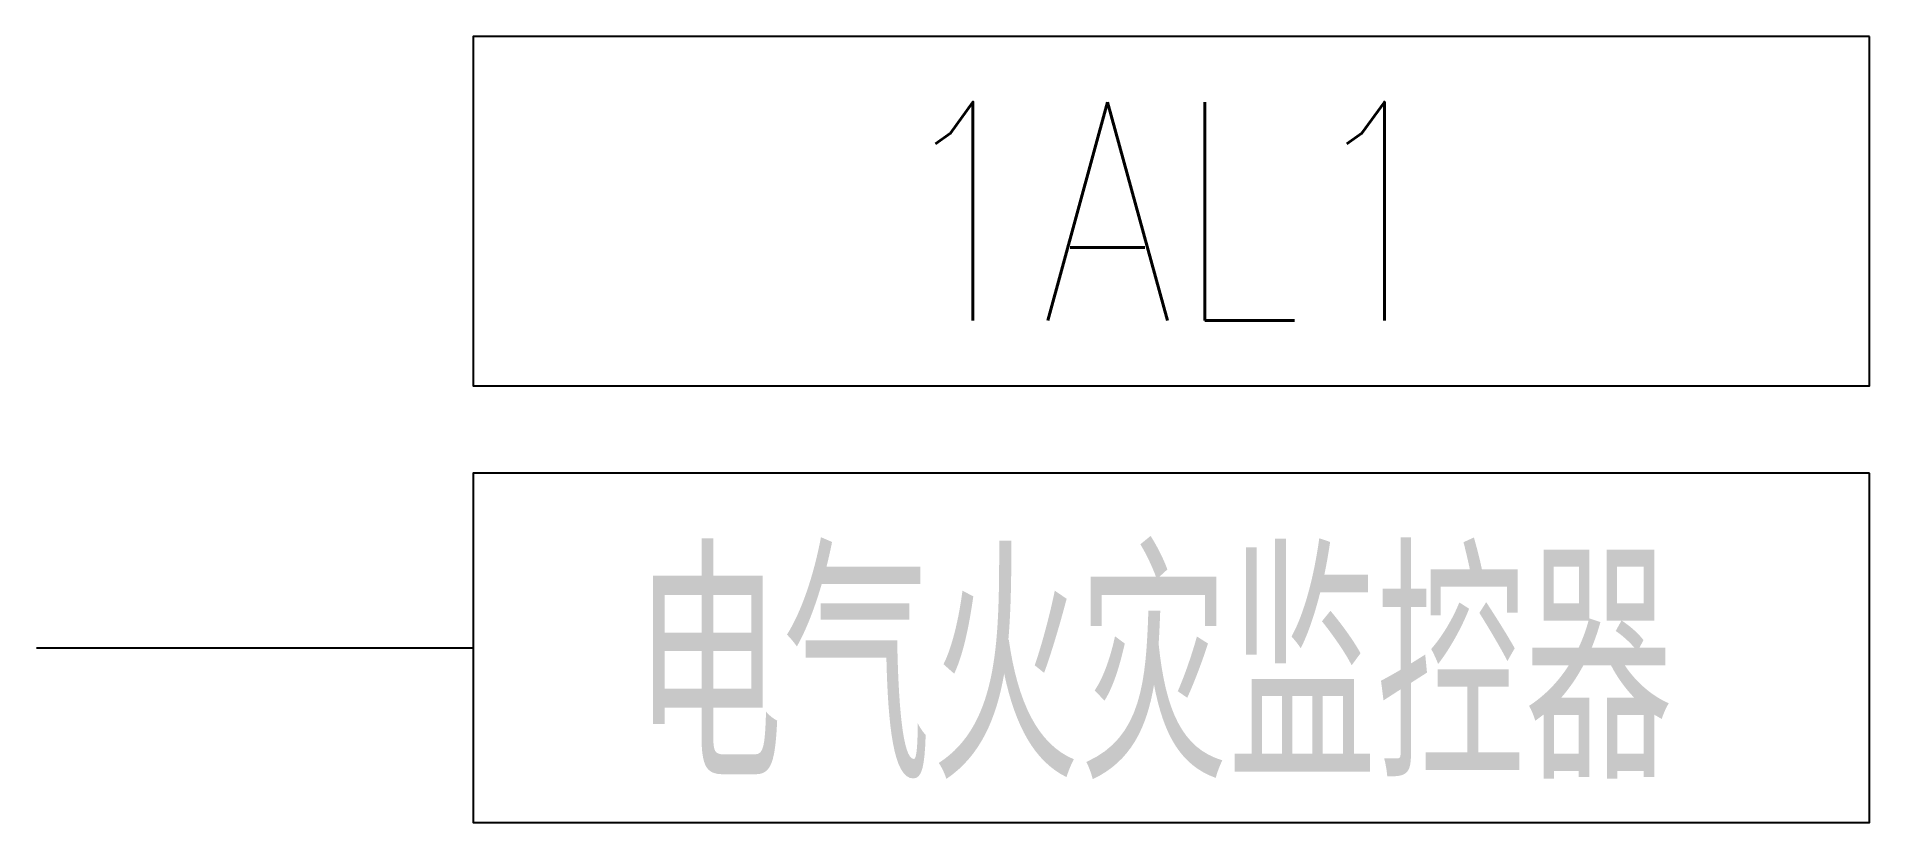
# Model space of a CAD drawing. Header units: millimetres. Extents: x -500 to 1600, y 0 to 900.
import ezdxf
from ezdxf.enums import TextEntityAlignment as Align

# ---------------------------------------------------------------- set-up
doc = ezdxf.new("R2010")
doc.units = ezdxf.units.MM
doc.header["$LTSCALE"] = 1000
doc.header["$MEASUREMENT"] = 0
doc.layers.get('0').update_dxf_attribs({"lineweight": 13})
doc.layers.add('E-ANNO-TEXT', color=7, linetype='Continuous')
doc.styles.add('E-TEXT', font='romans.shx', dxfattribs={"width": 0.8, "bigfont": 'hztxt.shx'})

# ---------------------------------------------------------------- blocks, each defined once
blk = doc.blocks.new('E-配电箱-电气火灾监控器')
at = {"color": 3}
blk.add_lwpolyline([(1600, 900), (0, 900), (0, 500), (1600, 500)], close=True, dxfattribs=at)
at = {"color": 6}
blk.add_lwpolyline([(1600, 400), (0, 400), (0, 0), (1600, 0)], close=True, dxfattribs=at)

msp = doc.modelspace()

# ---------------------------------------------------------------- linework, layer by layer
at = {"layer": 'E-ANNO-TEXT', "linetype": 'ByBlock'}
msp.add_line((-500, 200), (0, 200), dxfattribs=at)

# ---------------------------------------------------------------- block references
at = {"layer": 'E-ANNO-TEXT'}
msp.add_blockref('E-配电箱-电气火灾监控器', (0, 0), dxfattribs=at)

# ---------------------------------------------------------------- texts
at = {"layer": 'E-ANNO-TEXT', "color": 3, "style": 'E-TEXT', "width": 0.8}
msp.add_text('1AL1', height=250, rotation=360, dxfattribs=at).set_placement((800, 700), align=Align.MIDDLE)
at = {"layer": 'E-ANNO-TEXT', "color": 6, "style": 'E-TEXT', "width": 0.683846}
msp.add_text('电气火灾监控器', height=250, rotation=0, dxfattribs=at).set_placement((185, 50), (1375, 50), align=Align.FIT)

doc.saveas('drawing.dxf')
